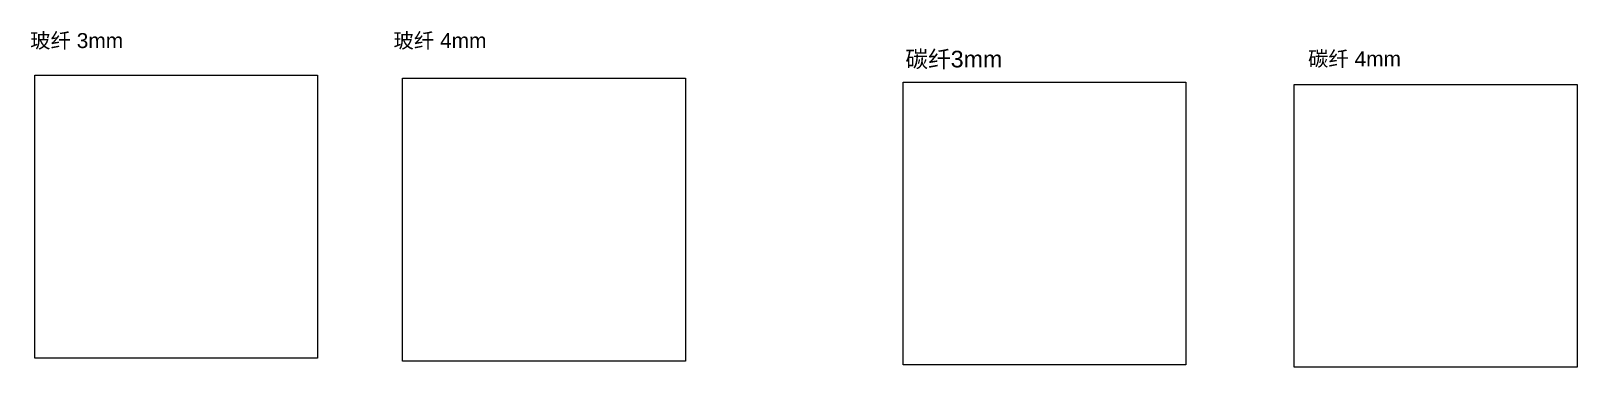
# Model space of a CAD drawing. Header units: millimetres. Extents: x -1219 to 1405, y -2 to 569.
import ezdxf

# ---------------------------------------------------------------- set-up
doc = ezdxf.new("R2010")
doc.units = ezdxf.units.MM
doc.layers.add('模型-前视图', color=7, linetype='Continuous')
doc.styles.get("Standard").update_dxf_attribs({"font": 'arial.ttf'})

msp = doc.modelspace()

# ---------------------------------------------------------------- linework, layer by layer
at = {"layer": '模型-前视图', "color": 255}
for points in [[(-1212.4, 493.9), (-1212.4, 493.9), (-732.4, 493.9), (-732.4, 493.9), (-732.4, 13.9), (-732.4, 13.9), (-1212.4, 13.9), (-1212.4, 13.9)], [(-588.2, 488.8), (-588.2, 488.8), (-108.2, 488.8), (-108.2, 488.8), (-108.2, 8.8), (-108.2, 8.8), (-588.2, 8.8), (-588.2, 8.8)], [(261.1, 482.4), (261.1, 482.4), (741.1, 482.4), (741.1, 482.4), (741.1, 2.4), (741.1, 2.4), (261.1, 2.4), (261.1, 2.4)], [(924.8, 478.5), (924.8, 478.5), (1404.8, 478.5), (1404.8, 478.5), (1404.8, -1.5), (1404.8, -1.5), (924.8, -1.5), (924.8, -1.5)]]:
    msp.add_lwpolyline(points, close=True, dxfattribs=at)

# ---------------------------------------------------------------- texts
for s, p in [('玻纤 3mm', (-1220.1, 540.2)), ('玻纤 4mm', (-603.6, 540.2)), ('碳纤 4mm', (948.2, 509.3))]:
    msp.add_text(s, height=25.37, dxfattribs=at).set_placement(p)
at = {"layer": '模型-前视图'}
msp.add_text('碳纤3mm', height=28.22, dxfattribs=at).set_placement((265, 507.3))

doc.saveas('drawing.dxf')
